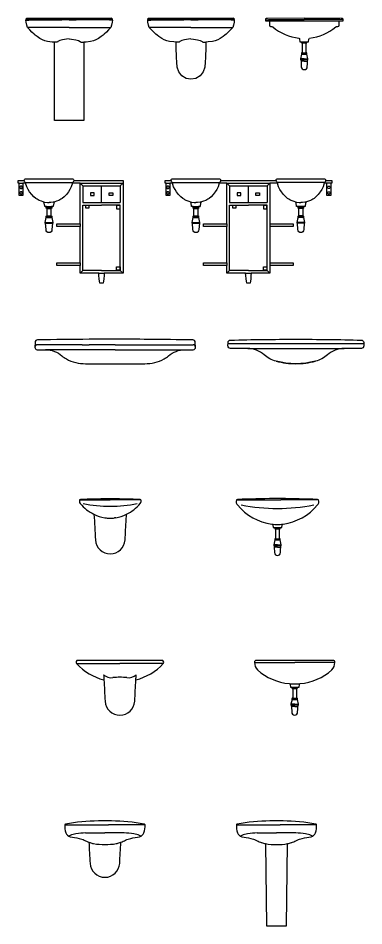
# Model space of a CAD drawing. Header units: millimetres. Extents: x 26555 to 42000, y 34815 to 42213.
# Drawn here: x 34281 to 37080, y 34815 to 42165 of the extents above; entities that cross this region are included whole.
import ezdxf

# ---------------------------------------------------------------- set-up
doc = ezdxf.new("R2010")
doc.units = ezdxf.units.MM
doc.layers.add('cad-block.com', color=250, linetype='Continuous')

# ---------------------------------------------------------------- blocks, each defined once
blk = doc.blocks.new('washbasin 10_front_cad-block.com')
at = {"color": 0}
for p, q in [((-0.35, 0.8129), (-0.3261, 0.8137)), ((-0.3487, 0.8166), (-0.3471, 0.8195)), ((-0.3471, 0.8195), (-0.3433, 0.8217)), ((-0.3465, 0.83), (-0.3193, 0.8264)), ((-0.3465, 0.8252), (-0.3326, 0.823)), ((-0.3433, 0.8217), (-0.3402, 0.8226)), ((-0.3402, 0.8226), (-0.3326, 0.823)), ((-0.3326, 0.823), (-0.0601, 0.825)), ((-0.3261, 0.8137), (-0.058, 0.8152)), ((-0.32, 0.8233), (-0.3203, 0.823)), ((-0.3199, 0.8237), (-0.32, 0.8233)), ((-0.3198, 0.8255), (-0.3199, 0.8237)), ((-0.3197, 0.826), (-0.3198, 0.8255)), ((-0.3195, 0.8262), (-0.3197, 0.826)), ((-0.3193, 0.8264), (-0.3195, 0.8262)), ((-0.3193, 0.8264), (0, 0.8264)), ((0, 0.825), (-0.0601, 0.825)), ((0, 0.8152), (-0.058, 0.8152)), ((0.3193, 0.8264), (0, 0.8264)), ((0, 0.825), (0.0601, 0.825)), ((0, 0.8152), (0.058, 0.8152)), ((0.3261, 0.8137), (0.058, 0.8152)), ((0.3326, 0.823), (0.0601, 0.825)), ((0.3465, 0.83), (0.3193, 0.8264)), ((0.3193, 0.8264), (0.3195, 0.8262)), ((0.3195, 0.8262), (0.3197, 0.826)), ((0.3197, 0.826), (0.3198, 0.8255)), ((0.3198, 0.8255), (0.3199, 0.8237)), ((0.3199, 0.8237), (0.32, 0.8233)), ((0.32, 0.8233), (0.3203, 0.823)), ((0.35, 0.8129), (0.3261, 0.8137)), ((0.3465, 0.8252), (0.3326, 0.823)), ((0.3402, 0.8226), (0.3326, 0.823)), ((0.3433, 0.8217), (0.3402, 0.8226)), ((0.3471, 0.8195), (0.3433, 0.8217)), ((0.3487, 0.8166), (0.3471, 0.8195)), ((0, 0.7545), (-0.3381, 0.7545)), ((0, 0.7545), (0.3381, 0.7545)), ((-0.0949, 0.6368), (-0.1199, 0.6361)), ((-0.0905, 0.6412), (-0.0949, 0.6368)), ((-0.0755, 0.6482), (-0.0905, 0.6412)), ((-0.0536, 0.6553), (-0.0755, 0.6482)), ((-0.0202, 0.6605), (-0.0536, 0.6553)), ((0, 0.6613), (-0.0202, 0.6605)), ((0, 0.6613), (0.0202, 0.6605)), ((0.0202, 0.6605), (0.0536, 0.6553)), ((0.0536, 0.6553), (0.0755, 0.6482)), ((0.0755, 0.6482), (0.0905, 0.6412)), ((0.0905, 0.6412), (0.0949, 0.6368)), ((0.0949, 0.6368), (0.1199, 0.6361))]:
    blk.add_line(p, q, dxfattribs=at)
blk.add_lwpolyline([(-0.1199, 0), (-0.1199, 0.6361), (-0.1199, 0.6361), (-0.1385, 0.6369), (-0.174, 0.6412), (-0.196, 0.6474), (-0.2168, 0.6554), (-0.2372, 0.666), (-0.2593, 0.6807), (-0.2743, 0.6921), (-0.284, 0.7003), (-0.3015, 0.7167), (-0.3196, 0.7354), (-0.3381, 0.7545), (-0.3436, 0.7719), (-0.3483, 0.7972), (-0.35, 0.8129), (-0.3489, 0.8163), (-0.3487, 0.8166), (-0.3485, 0.8189), (-0.3481, 0.822), (-0.3465, 0.8252), (-0.3465, 0.83), (0, 0.83), (0.3465, 0.83), (0.3465, 0.8252), (0.3481, 0.822), (0.3485, 0.8189), (0.3487, 0.8166), (0.3489, 0.8163), (0.35, 0.8129), (0.3483, 0.7972), (0.3436, 0.7719), (0.3381, 0.7545), (0.3196, 0.7354), (0.3015, 0.7167), (0.284, 0.7003), (0.2743, 0.6921), (0.2593, 0.6807), (0.2372, 0.666), (0.2168, 0.6554), (0.196, 0.6474), (0.174, 0.6412), (0.1385, 0.6369), (0.1199, 0.6361), (0.1199, 0.6361), (0.1199, 0), (0, 0)], close=True, dxfattribs=at)
blk = doc.blocks.new('washbasin 11_front_cad-block.com')
at = {"color": 0}
for p, q in [((-350, 816.4), (253.1, 816.4)), ((-348.7, 806.6), (-347.1, 809.6)), ((-347.1, 809.6), (-343.3, 811.7)), ((-346.5, 820), (-319.3, 816.4)), ((-346.5, 815.3), (-332.6, 813)), ((-343.3, 811.7), (-340.2, 812.7)), ((-340.2, 812.7), (-332.6, 813)), ((-332.6, 813), (-60.1, 815)), ((-320, 813.4), (-320.3, 813.1)), ((-319.9, 813.8), (-320, 813.4)), ((-319.8, 815.6), (-319.9, 813.8)), ((-319.7, 816), (-319.8, 815.6)), ((-319.5, 816.3), (-319.7, 816)), ((-319.3, 816.4), (-319.5, 816.3)), ((-319.3, 816.4), (0, 816.4)), ((0, 815), (-60.1, 815)), ((319.3, 816.4), (0, 816.4)), ((0, 815), (60.1, 815)), ((332.6, 813), (60.1, 815)), ((346.5, 820), (319.3, 816.4)), ((319.3, 816.4), (319.5, 816.3)), ((319.5, 816.3), (319.7, 816)), ((319.7, 816), (319.8, 815.6)), ((319.8, 815.6), (319.9, 813.8)), ((319.9, 813.8), (320, 813.4)), ((320, 813.4), (320.3, 813.1)), ((346.5, 815.3), (332.6, 813)), ((340.2, 812.7), (332.6, 813)), ((343.3, 811.7), (340.2, 812.7)), ((347.1, 809.6), (343.3, 811.7)), ((348.7, 806.6), (347.1, 809.6)), ((-350, 802.9), (-326.1, 803.7)), ((0, 744.5), (-338.1, 744.5)), ((-326.1, 803.7), (-58, 805.2)), ((0, 805.2), (-58, 805.2)), ((0, 805.2), (58, 805.2)), ((0, 744.5), (338.1, 744.5)), ((326.1, 803.7), (58, 805.2)), ((350, 802.9), (326.1, 803.7)), ((-94.9, 626.9), (-119.9, 626.1)), ((-90.5, 631.3), (-94.9, 626.9)), ((-75.5, 638.3), (-90.5, 631.3)), ((-53.6, 645.3), (-75.5, 638.3)), ((-20.2, 650.6), (-53.6, 645.3)), ((0, 651.3), (-20.2, 650.6)), ((0, 651.3), (20.2, 650.6)), ((20.2, 650.6), (53.6, 645.3)), ((53.6, 645.3), (75.5, 638.3)), ((75.5, 638.3), (90.5, 631.3)), ((90.5, 631.3), (94.9, 626.9)), ((94.9, 626.9), (119.9, 626.1))]:
    blk.add_line(p, q, dxfattribs=at)
blk.add_lwpolyline([(0, 820), (346.5, 820), (346.5, 815.3), (348.1, 812), (348.5, 808.9), (348.7, 806.6), (348.9, 806.3), (350, 802.9), (348.3, 787.2), (343.6, 762), (338.1, 744.5), (319.6, 725.5), (301.5, 706.7), (284, 690.3), (274.3, 682.2), (259.3, 670.8), (237.2, 656), (216.8, 645.5), (196, 637.4), (174, 631.3), (138.5, 627), (119.9, 626.1), (119.9, 626.1), (119.9, 586.3), (116.9, 500.5), (113.6, 463.3), (110.9, 423.1), (99, 384.4), (74.1, 353.2), (39.4, 332), (0, 324.7), (-39.4, 332), (-74.1, 353.2), (-99, 384.4), (-110.9, 423.1), (-113.6, 463.3), (-116.9, 500.5), (-119.9, 586.3), (-119.9, 626.1), (-119.9, 626.1), (-138.5, 627), (-174, 631.3), (-196, 637.4), (-216.8, 645.5), (-237.2, 656), (-259.3, 670.8), (-274.3, 682.2), (-284, 690.3), (-301.5, 706.7), (-319.6, 725.5), (-338.1, 744.5), (-343.6, 762), (-348.3, 787.2), (-350, 802.9), (-348.9, 806.3), (-348.7, 806.6), (-348.5, 808.9), (-348.1, 812), (-346.5, 815.3), (-346.5, 820)], close=True, dxfattribs=at)
blk = doc.blocks.new('washbasin 12_front_cad-block.com')
at = {"color": 0}
for p, q in [((-315, 807.7), (-288.9, 808.6)), ((-288.9, 808.6), (0, 810.2)), ((288.9, 808.6), (0, 810.2)), ((315, 807.7), (288.9, 808.6)), ((-22, 629), (22, 629)), ((-22, 626.1), (22, 626.1)), ((-22, 622.7), (22, 622.7)), ((-16, 619), (16, 619)), ((-22, 535.3), (22, 535.3)), ((-22, 531.9), (22, 531.9)), ((-21.5, 529), (21.5, 529)), ((-16, 539), (16, 539)), ((0, 490), (-30, 490)), ((28.8, 482), (-28.8, 482)), ((0, 472.1), (-23.8, 472.1)), ((0, 490), (30, 490)), ((0, 472.1), (23.8, 472.1))]:
    blk.add_line(p, q, dxfattribs=at)
blk.add_lwpolyline([(43.2, 657.2, 0.133392), (255.8, 748.8, -0.16956), (268.3, 753.1), (272.3, 753.1, 0.414214), (282.3, 763.1), (282.3, 798.9), (315, 798.9), (315, 807.5), (314.4, 811.4), (312.8, 814.3), (309, 816.4), (305.9, 817.4), (298.3, 817.7), (0, 820), (-298.3, 817.7), (-305.9, 817.4), (-309, 816.4), (-312.8, 814.3), (-314.4, 811.4), (-315, 807.5), (-315, 798.9), (-282.3, 798.9), (-282.3, 763.1, 0.414214), (-272.3, 753.1), (-268.3, 753.1, -0.16956), (-255.8, 748.8, 0.133392), (-43.2, 657.2, -0.24166), (-37.9, 649.7), (-35, 629), (-22, 629), (-22, 621.5, 0.414214), (-19.5, 619), (-16, 619), (-16, 539), (-19.5, 539, 0.414214), (-22, 536.5), (-22, 529), (-21.5, 529), (-30, 490), (-30, 482), (-28.8, 482, -0.357511), (-27.8, 481.2), (-26, 472), (-24, 427, 0.414214), (0, 403, 0.414214), (24, 427), (25.1, 451.1), (26, 471.7, -0.038392), (26.1, 472.3), (27.8, 481.2, -0.357511), (28.8, 482), (30, 482), (30, 490), (21.5, 529), (22, 529), (22, 536.5, 0.414214), (19.5, 539), (16, 539), (16, 619), (19.5, 619, 0.414214), (22, 621.5), (22, 629), (35, 629), (37.9, 649.7, -0.228134), (42.7, 656.9, -0.01282)], format="xyb", close=True, dxfattribs=at)
blk.add_lwpolyline([(-282.3, 798.9), (0, 798.9), (282.3, 798.9)], dxfattribs=at)
blk = doc.blocks.new('washbasin 25_front_cad-block.com')
at = {"color": 0}
for p, q in [((-667, 810), (-637, 810)), ((-625.5, 830), (-625.5, 825.1)), ((-625.5, 825.1), (-624, 821)), ((-624, 821), (-620.5, 817.4)), ((-620.5, 817.4), (-617, 815.4)), ((-617, 815.4), (-615.7, 814.1)), ((-617, 815.4), (-234, 815.4)), ((-615.7, 814.1), (-614.7, 810)), ((-235.8, 812), (-236.3, 810)), ((-235.3, 814.1), (-235.8, 812)), ((-234, 815.4), (-235.3, 814.1)), ((-230.5, 817.4), (-234, 815.4)), ((-227, 821), (-230.5, 817.4)), ((-225.5, 825.1), (-227, 821)), ((-225.5, 830), (-225.5, 825.1)), ((-151.9, 787), (-174.5, 810)), ((-174.5, 810), (174.5, 810)), ((151.9, 787), (174.5, 810)), ((-660.4, 780.6), (-661.9, 777)), ((-661.9, 777), (-661.9, 773)), ((-661.9, 773), (-660.4, 769.4)), ((-660.4, 735.6), (-661.9, 732)), ((-657.6, 783.3), (-660.4, 780.6)), ((-660.4, 769.4), (-657.6, 766.7)), ((-657.6, 738.3), (-660.4, 735.6)), ((-654, 784.8), (-657.6, 783.3)), ((-657.6, 766.7), (-654, 765.2)), ((-654, 739.8), (-657.6, 738.3)), ((-650.1, 784.8), (-654, 784.8)), ((-654, 765.2), (-650.1, 765.2)), ((-650.1, 739.8), (-654, 739.8)), ((-646.5, 783.3), (-650.1, 784.8)), ((-650.1, 765.2), (-646.5, 766.7)), ((-646.5, 738.3), (-650.1, 739.8)), ((-643.7, 780.6), (-646.5, 783.3)), ((-646.5, 766.7), (-643.7, 769.4)), ((-643.7, 735.6), (-646.5, 738.3)), ((-642.2, 777), (-643.7, 780.6)), ((-643.7, 769.4), (-642.2, 773)), ((-642.2, 732), (-643.7, 735.6)), ((-642.2, 773), (-642.2, 777)), ((-151.9, 787), (151.9, 787)), ((-151.9, 787), (-151.9, 652.2)), ((0, 652), (0, 787)), ((151.9, 787), (151.9, 652.2)), ((-661.9, 732), (-661.9, 728)), ((-661.9, 728), (-660.4, 724.4)), ((-660.4, 724.4), (-657.6, 721.7)), ((-657.6, 721.7), (-654, 720.2)), ((-654, 720.2), (-650.1, 720.2)), ((-650.1, 720.2), (-646.5, 721.7)), ((-646.5, 721.7), (-643.7, 724.4)), ((-643.7, 724.4), (-642.2, 728)), ((-642.2, 728), (-642.2, 732)), ((-90.9, 729.5), (-90.9, 709.5)), ((-60.9, 729.5), (-90.9, 729.5)), ((-90.9, 709.5), (-60.9, 709.5)), ((-60.9, 709.5), (-60.9, 729.5)), ((60.9, 709.5), (60.9, 729.5)), ((60.9, 729.5), (90.9, 729.5)), ((90.9, 709.5), (60.9, 709.5)), ((90.9, 729.5), (90.9, 709.5)), ((-472.1, 656.4), (-464, 655.1)), ((-464, 655.1), (-458.9, 654.7)), ((-458.9, 654.7), (-438.9, 653.4)), ((-446.5, 620.3), (-404.5, 620.3)), ((-446.5, 614.7), (-404.5, 614.7)), ((-441.5, 604.7), (-409.5, 604.7)), ((-438.9, 653.4), (-425.5, 653.3)), ((-412.1, 653.4), (-425.5, 653.3)), ((-425.5, 653.3), (-425.5, 653.4)), ((-425.5, 653.3), (-425.5, 653.4)), ((-392.1, 654.7), (-412.1, 653.4)), ((-387, 655.1), (-392.1, 654.7)), ((-378.9, 656.4), (-387, 655.1)), ((-151.9, 652.2), (151.9, 652.2)), ((-151.9, 102.6), (-151.9, 629.6)), ((-151.9, 629.6), (0, 629.6)), ((-129.5, 629.6), (-129.5, 609.6)), ((-129.5, 609.6), (-99.5, 609.6)), ((-99.5, 609.6), (-99.5, 629.6)), ((151.9, 629.6), (0, 629.6)), ((122.2, 627.4), (122.2, 599.9)), ((149.7, 627.4), (122.2, 627.4)), ((122.2, 599.9), (149.7, 599.9)), ((149.7, 599.9), (149.7, 627.4)), ((151.9, 102.6), (151.9, 629.6)), ((-441.5, 543.7), (-409.5, 543.7)), ((-441.5, 533.7), (-409.5, 533.7)), ((-441.5, 531.7), (-409.5, 531.7)), ((-453.5, 484.7), (-397.5, 484.7)), ((-174.5, 479.7), (-174.5, 457.3)), ((-174.5, 163.7), (-174.5, 141.3)), ((-151.9, 102.6), (-174.5, 80)), ((0, 102.6), (-151.9, 102.6)), ((-22.3, 80), (22.3, 80)), ((0, 102.6), (151.9, 102.6)), ((122.2, 104.8), (122.2, 132.3)), ((122.2, 132.3), (149.7, 132.3)), ((149.7, 104.8), (122.2, 104.8)), ((149.7, 132.3), (149.7, 104.8)), ((151.9, 102.6), (174.5, 80))]:
    blk.add_line(p, q, dxfattribs=at)
at = {"color": 0, "linetype": 'Continuous'}
for p, q in [((-392.9, 620.3), (-392.6, 620.3)), ((-392.6, 620.3), (-392.4, 620.3)), ((-392.4, 620.3), (-392.2, 620.4)), ((-392.2, 620.4), (-392, 620.5)), ((-392, 620.5), (-391.8, 620.6)), ((-391.8, 620.6), (-391.6, 620.8)), ((-391.6, 620.8), (-391.4, 620.9)), ((-391.4, 620.9), (-391.2, 621.1)), ((-391.2, 621.1), (-391.1, 621.3)), ((-391.1, 621.3), (-391, 621.6)), ((-391, 621.6), (-390.9, 621.8)), ((-390.9, 621.8), (-390.9, 622)), ((-455.5, 490.7), (-395.5, 490.7))]:
    blk.add_line(p, q, dxfattribs=at)
at = {"color": 0}
blk.add_lwpolyline([(174.5, 80), (174.5, 80), (22.7, 80), (22.3, 80), (21.3, 59.9), (18.8, 34.5), (16.3, 16.4), (13.3, 0), (0, 0), (-13.3, 0), (-16.3, 16.4), (-18.8, 34.5), (-21.3, 59.9), (-22.3, 80), (-22.7, 80), (-174.5, 80), (-174.5, 141.3), (-362.5, 141.3), (-362.5, 163.7), (-362.5, 163.7), (-174.5, 163.7), (-174.5, 457.3), (-362.4, 457.3), (-362.4, 479.7), (-174.5, 479.7), (-174.5, 810), (-236.3, 810), (-245.2, 780.3), (-256.4, 758.6), (-268.7, 739.8), (-285.1, 717.5), (-302.8, 698.7), (-318.6, 685.8), (-329.5, 678.2), (-336.7, 673.1), (-346, 669.3), (-363.6, 662.1), (-378.9, 656.4), (-382.7, 655), (-384.7, 653.3), (-386.4, 650.8), (-387.2, 647.9), (-390.9, 622), (-391.2, 621.1), (-391.8, 620.6), (-392.4, 620.3), (-392.9, 620.3), (-404.5, 620.3), (-404.5, 614.7), (-403, 614.7), (-403, 608.7, -0.414214), (-407, 604.7), (-409.5, 604.7), (-409.5, 543.7), (-407, 543.7, -0.414214), (-403, 539.7), (-403, 533.7), (-409.5, 533.7), (-409.5, 531.7), (-403, 531.7), (-395.5, 490.7), (-395.5, 484.7), (-397.5, 484.7), (-401.5, 432.7, -0.414214), (-425.5, 408.7, -0.414214), (-449.5, 432.7), (-453.5, 484.7), (-455.5, 484.7), (-455.5, 490.7), (-448, 531.7), (-441.5, 531.7), (-441.5, 533.7), (-448, 533.7), (-448, 539.7, -0.414214), (-444, 543.7), (-441.5, 543.7), (-441.5, 604.7), (-444, 604.7, -0.414214), (-448, 608.7), (-448, 614.7), (-446.5, 614.7), (-446.5, 620.3), (-458.1, 620.3), (-458.6, 620.3), (-459.2, 620.6), (-459.8, 621.1), (-460.1, 622), (-463.8, 647.9), (-464.6, 650.8), (-466.3, 653.3), (-468.3, 655), (-472.1, 656.4), (-487.4, 662.1), (-505, 669.3), (-514.3, 673.1), (-521.5, 678.2), (-532.4, 685.8), (-548.2, 698.7), (-565.9, 717.5), (-582.3, 739.8), (-594.6, 758.6), (-605.8, 780.3), (-614.7, 810), (-637, 810), (-637, 710), (-667, 710), (-667, 810), (-675.5, 810), (-675.5, 830), (-625.5, 830), (-625.5, 833, -0.414214), (-613.5, 845), (-237.5, 845, -0.414214), (-225.5, 833), (-225.5, 830), (0, 830), (174.5, 830)], format="xyb", close=True, dxfattribs=at)
blk = doc.blocks.new('washbasin 26_front_cad-block.com')
at = {"color": 0}
for p, q in [((-666.5, 810), (-636.5, 810)), ((-625, 830), (-625, 825.1)), ((-625, 825.1), (-623.5, 821)), ((-623.5, 821), (-620, 817.4)), ((-620, 817.4), (-616.5, 815.4)), ((-616.5, 815.4), (-615.2, 814.1)), ((-616.5, 815.4), (-233.5, 815.4)), ((-615.2, 814.1), (-614.2, 810)), ((-235.3, 812), (-235.8, 810)), ((-234.8, 814.1), (-235.3, 812)), ((-233.5, 815.4), (-234.8, 814.1)), ((-230, 817.4), (-233.5, 815.4)), ((-226.5, 821), (-230, 817.4)), ((-225, 825.1), (-226.5, 821)), ((-225, 830), (-225, 825.1)), ((-151.9, 787), (-174.5, 810)), ((-174.5, 810), (174.5, 810)), ((151.9, 787), (174.5, 810)), ((225, 830), (225, 825.1)), ((225, 825.1), (226.5, 821)), ((226.5, 821), (230, 817.4)), ((230, 817.4), (233.5, 815.4)), ((616.5, 815.4), (233.5, 815.4)), ((233.5, 815.4), (234.8, 814.1)), ((234.8, 814.1), (235.3, 812)), ((235.3, 812), (235.8, 810)), ((615.2, 814.1), (614.2, 810)), ((616.5, 815.4), (615.2, 814.1)), ((620, 817.4), (616.5, 815.4)), ((623.5, 821), (620, 817.4)), ((625, 825.1), (623.5, 821)), ((625, 830), (625, 825.1)), ((666.5, 810), (636.5, 810)), ((-659.9, 780.6), (-661.4, 777)), ((-661.4, 777), (-661.4, 773)), ((-661.4, 773), (-659.9, 769.4)), ((-659.9, 735.6), (-661.4, 732)), ((-657.1, 783.3), (-659.9, 780.6)), ((-659.9, 769.4), (-657.1, 766.7)), ((-657.1, 738.3), (-659.9, 735.6)), ((-653.5, 784.8), (-657.1, 783.3)), ((-657.1, 766.7), (-653.5, 765.2)), ((-653.5, 739.8), (-657.1, 738.3)), ((-649.6, 784.8), (-653.5, 784.8)), ((-653.5, 765.2), (-649.6, 765.2)), ((-649.6, 739.8), (-653.5, 739.8)), ((-646, 783.3), (-649.6, 784.8)), ((-649.6, 765.2), (-646, 766.7)), ((-646, 738.3), (-649.6, 739.8)), ((-643.2, 780.6), (-646, 783.3)), ((-646, 766.7), (-643.2, 769.4)), ((-643.2, 735.6), (-646, 738.3)), ((-641.7, 777), (-643.2, 780.6)), ((-643.2, 769.4), (-641.7, 773)), ((-641.7, 732), (-643.2, 735.6)), ((-641.7, 773), (-641.7, 777)), ((-151.9, 787), (151.9, 787)), ((-151.9, 787), (-151.9, 652.2)), ((0, 652), (0, 787)), ((151.9, 787), (151.9, 652.2)), ((641.7, 777), (643.2, 780.6)), ((641.7, 773), (641.7, 777)), ((643.2, 769.4), (641.7, 773)), ((641.7, 732), (643.2, 735.6)), ((643.2, 780.6), (646, 783.3)), ((646, 766.7), (643.2, 769.4)), ((643.2, 735.6), (646, 738.3)), ((646, 783.3), (649.6, 784.8)), ((649.6, 765.2), (646, 766.7)), ((646, 738.3), (649.6, 739.8)), ((649.6, 784.8), (653.5, 784.8)), ((653.5, 765.2), (649.6, 765.2)), ((649.6, 739.8), (653.5, 739.8)), ((653.5, 784.8), (657.1, 783.3)), ((657.1, 766.7), (653.5, 765.2)), ((653.5, 739.8), (657.1, 738.3)), ((657.1, 783.3), (659.9, 780.6)), ((659.9, 769.4), (657.1, 766.7)), ((657.1, 738.3), (659.9, 735.6)), ((659.9, 780.6), (661.4, 777)), ((661.4, 773), (659.9, 769.4)), ((659.9, 735.6), (661.4, 732)), ((661.4, 777), (661.4, 773)), ((-661.4, 732), (-661.4, 728)), ((-661.4, 728), (-659.9, 724.4)), ((-659.9, 724.4), (-657.1, 721.7)), ((-657.1, 721.7), (-653.5, 720.2)), ((-653.5, 720.2), (-649.6, 720.2)), ((-649.6, 720.2), (-646, 721.7)), ((-646, 721.7), (-643.2, 724.4)), ((-643.2, 724.4), (-641.7, 728)), ((-641.7, 728), (-641.7, 732)), ((-90.9, 729.5), (-90.9, 709.5)), ((-60.9, 729.5), (-90.9, 729.5)), ((-90.9, 709.5), (-60.9, 709.5)), ((-60.9, 709.5), (-60.9, 729.5)), ((60.9, 709.5), (60.9, 729.5)), ((60.9, 729.5), (90.9, 729.5)), ((90.9, 709.5), (60.9, 709.5)), ((90.9, 729.5), (90.9, 709.5)), ((641.7, 728), (641.7, 732)), ((643.2, 724.4), (641.7, 728)), ((646, 721.7), (643.2, 724.4)), ((649.6, 720.2), (646, 721.7)), ((653.5, 720.2), (649.6, 720.2)), ((657.1, 721.7), (653.5, 720.2)), ((659.9, 724.4), (657.1, 721.7)), ((661.4, 728), (659.9, 724.4)), ((661.4, 732), (661.4, 728)), ((-471.6, 656.4), (-463.5, 655.1)), ((-463.5, 655.1), (-458.4, 654.7)), ((-458.4, 654.7), (-438.4, 653.4)), ((-446, 620.3), (-404, 620.3)), ((-446, 614.7), (-404, 614.7)), ((-441, 604.7), (-409, 604.7)), ((-438.4, 653.4), (-425, 653.3)), ((-411.6, 653.4), (-425, 653.3)), ((-425, 653.3), (-425, 653.4)), ((-425, 653.3), (-425, 653.4)), ((-391.6, 654.7), (-411.6, 653.4)), ((-386.5, 655.1), (-391.6, 654.7)), ((-378.4, 656.4), (-386.5, 655.1)), ((-151.9, 652.2), (151.9, 652.2)), ((-151.9, 102.6), (-151.9, 629.6)), ((-151.9, 629.6), (0, 629.6)), ((-129.5, 629.6), (-129.5, 609.6)), ((-129.5, 609.6), (-99.5, 609.6)), ((-99.5, 609.6), (-99.5, 629.6)), ((151.9, 629.6), (0, 629.6)), ((122.2, 627.4), (122.2, 599.9)), ((149.7, 627.4), (122.2, 627.4)), ((122.2, 599.9), (149.7, 599.9)), ((149.7, 599.9), (149.7, 627.4)), ((151.9, 102.6), (151.9, 629.6)), ((378.4, 656.4), (386.5, 655.1)), ((386.5, 655.1), (391.6, 654.7)), ((391.6, 654.7), (411.6, 653.4)), ((446, 620.3), (404, 620.3)), ((446, 614.7), (404, 614.7)), ((441, 604.7), (409, 604.7)), ((411.6, 653.4), (425, 653.3)), ((425, 653.3), (425, 653.4)), ((438.4, 653.4), (425, 653.3)), ((425, 653.3), (425, 653.4)), ((458.4, 654.7), (438.4, 653.4)), ((463.5, 655.1), (458.4, 654.7)), ((471.6, 656.4), (463.5, 655.1)), ((-441, 543.7), (-409, 543.7)), ((-441, 533.7), (-409, 533.7)), ((-441, 531.7), (-409, 531.7)), ((441, 543.7), (409, 543.7)), ((441, 533.7), (409, 533.7)), ((441, 531.7), (409, 531.7)), ((-453, 484.7), (-397, 484.7)), ((-174.5, 479.7), (-174.5, 457.3)), ((174.5, 479.7), (174.5, 457.3)), ((453, 484.7), (397, 484.7)), ((-174.5, 163.7), (-174.5, 141.3)), ((174.5, 163.7), (174.5, 141.3)), ((-151.9, 102.6), (-174.5, 80)), ((0, 102.6), (-151.9, 102.6)), ((-22.3, 80), (22.3, 80)), ((0, 102.6), (151.9, 102.6)), ((122.2, 104.8), (122.2, 132.3)), ((122.2, 132.3), (149.7, 132.3)), ((149.7, 104.8), (122.2, 104.8)), ((149.7, 132.3), (149.7, 104.8)), ((151.9, 102.6), (174.5, 80))]:
    blk.add_line(p, q, dxfattribs=at)
at = {"color": 0, "linetype": 'Continuous'}
for p, q in [((-392.4, 620.3), (-392.1, 620.3)), ((-392.1, 620.3), (-391.9, 620.3)), ((-391.9, 620.3), (-391.7, 620.4)), ((-391.7, 620.4), (-391.5, 620.5)), ((-391.5, 620.5), (-391.3, 620.6)), ((-391.3, 620.6), (-391.1, 620.8)), ((-391.1, 620.8), (-390.9, 620.9)), ((-390.9, 620.9), (-390.7, 621.1)), ((-390.7, 621.1), (-390.6, 621.3)), ((-390.6, 621.3), (-390.5, 621.6)), ((-390.5, 621.6), (-390.4, 621.8)), ((-390.4, 621.8), (-390.4, 622)), ((390.4, 621.8), (390.4, 622)), ((390.5, 621.6), (390.4, 621.8)), ((390.6, 621.3), (390.5, 621.6)), ((390.7, 621.1), (390.6, 621.3)), ((390.9, 620.9), (390.7, 621.1)), ((391.1, 620.8), (390.9, 620.9)), ((391.3, 620.6), (391.1, 620.8)), ((391.5, 620.5), (391.3, 620.6)), ((391.7, 620.4), (391.5, 620.5)), ((391.9, 620.3), (391.7, 620.4)), ((392.1, 620.3), (391.9, 620.3)), ((392.4, 620.3), (392.1, 620.3)), ((-455, 490.7), (-395, 490.7)), ((455, 490.7), (395, 490.7))]:
    blk.add_line(p, q, dxfattribs=at)
at = {"color": 0}
blk.add_lwpolyline([(-362.5, 163.7), (-174.5, 163.7), (-174.5, 457.3), (-362.4, 457.3), (-362.4, 479.7), (-174.5, 479.7), (-174.5, 810), (-235.8, 810), (-244.7, 780.3), (-255.9, 758.6), (-268.2, 739.8), (-284.6, 717.5), (-302.3, 698.7), (-318.1, 685.8), (-329, 678.2), (-336.2, 673.1), (-345.5, 669.3), (-363.1, 662.1), (-378.4, 656.4), (-382.2, 655), (-384.2, 653.3), (-385.9, 650.8), (-386.7, 647.9), (-390.4, 622), (-390.7, 621.1), (-391.3, 620.6), (-391.9, 620.3), (-392.4, 620.3), (-404, 620.3), (-404, 614.7), (-402.5, 614.7), (-402.5, 608.7, -0.414214), (-406.5, 604.7), (-409, 604.7), (-409, 543.7), (-406.5, 543.7, -0.414214), (-402.5, 539.7), (-402.5, 533.7), (-409, 533.7), (-409, 531.7), (-402.5, 531.7), (-395, 490.7), (-395, 484.7), (-397, 484.7), (-401, 432.7, -0.414214), (-425, 408.7, -0.414214), (-449, 432.7), (-453, 484.7), (-455, 484.7), (-455, 490.7), (-447.5, 531.7), (-441, 531.7), (-441, 533.7), (-447.5, 533.7), (-447.5, 539.7, -0.414214), (-443.5, 543.7), (-441, 543.7), (-441, 604.7), (-443.5, 604.7, -0.414214), (-447.5, 608.7), (-447.5, 614.7), (-446, 614.7), (-446, 620.3), (-457.6, 620.3), (-458.1, 620.3), (-458.7, 620.6), (-459.3, 621.1), (-459.6, 622), (-463.3, 647.9), (-464.1, 650.8), (-465.8, 653.3), (-467.8, 655), (-471.6, 656.4), (-486.9, 662.1), (-504.5, 669.3), (-513.8, 673.1), (-521, 678.2), (-531.9, 685.8), (-547.7, 698.7), (-565.4, 717.5), (-581.8, 739.8), (-594.1, 758.6), (-605.3, 780.3), (-614.2, 810), (-636.5, 810), (-636.5, 710), (-666.5, 710), (-666.5, 810), (-675, 810), (-675, 830), (-625, 830), (-625, 833, -0.414214), (-613, 845), (-237, 845, -0.414214), (-225, 833), (-225, 830), (0, 830), (225, 830), (225, 833, -0.414214), (237, 845), (613, 845, -0.414214), (625, 833), (625, 830), (675, 830), (675, 810), (666.5, 810), (666.5, 710), (636.5, 710), (636.5, 810), (614.2, 810), (605.3, 780.3), (594.1, 758.6), (581.8, 739.8), (565.4, 717.5), (547.7, 698.7), (531.9, 685.8), (521, 678.2), (513.8, 673.1), (504.5, 669.3), (486.9, 662.1), (471.6, 656.4), (467.8, 655), (465.8, 653.3), (464.1, 650.8), (463.3, 647.9), (459.6, 622), (459.3, 621.1), (458.7, 620.6), (458.1, 620.3), (457.6, 620.3), (446, 620.3), (446, 614.7), (447.5, 614.7), (447.5, 608.7, -0.414214), (443.5, 604.7), (441, 604.7), (441, 543.7), (443.5, 543.7, -0.414214), (447.5, 539.7), (447.5, 533.7), (441, 533.7), (441, 531.7), (447.5, 531.7), (455, 490.7), (455, 484.7), (453, 484.7), (449, 432.7, -0.414214), (425, 408.7, -0.414214), (401, 432.7), (397, 484.7), (395, 484.7), (395, 490.7), (402.5, 531.7), (409, 531.7), (409, 533.7), (402.5, 533.7), (402.5, 539.7, -0.414214), (406.5, 543.7), (409, 543.7), (409, 604.7), (406.5, 604.7, -0.414214), (402.5, 608.7), (402.5, 614.7), (404, 614.7), (404, 620.3), (392.4, 620.3), (391.9, 620.3), (391.3, 620.6), (390.7, 621.1), (390.4, 622), (386.7, 647.9), (385.9, 650.8), (384.2, 653.3), (382.2, 655), (378.4, 656.4), (363.1, 662.1), (345.5, 669.3), (336.2, 673.1), (329, 678.2), (318.1, 685.8), (302.3, 698.7), (284.6, 717.5), (268.2, 739.8), (255.9, 758.6), (244.7, 780.3), (235.8, 810), (174.5, 810), (174.5, 479.7), (362.4, 479.7), (362.4, 457.3), (174.5, 457.3), (174.5, 163.7), (362.5, 163.7), (362.5, 141.3), (174.5, 141.3), (174.5, 80), (22.7, 80), (22.3, 80), (21.3, 59.9), (18.8, 34.5), (16.3, 16.4), (13.3, 0), (0, 0), (-13.3, 0), (-16.3, 16.4), (-18.8, 34.5), (-21.3, 59.9), (-22.3, 80), (-22.7, 80), (-174.5, 80), (-174.5, 141.3), (-362.5, 141.3), (-362.5, 163.7)], format="xyb", close=True, dxfattribs=at)
blk = doc.blocks.new('washbasin 39_front_cad-block.com')
at = {"color": 0}
for p, q in [((-266.6, 835), (-630, 835)), ((-266.6, 835), (-210.6, 835)), ((0, 835), (-210.6, 835)), ((0, 835), (210.5, 835)), ((210.5, 835), (266.5, 835)), ((266.5, 835), (630, 835)), ((0, 795), (-563.5, 795)), ((0, 795), (563.4, 795))]:
    blk.add_line(p, q, dxfattribs=at)
blk.add_lwpolyline([(-630, 795), (-563.5, 795, -0.182198), (-431.4, 745.2, 0.059322), (-395.4, 720.5, 0.121563), (-239.5, 682), (0, 682), (239.5, 682, 0.121563), (395.3, 720.5, 0.059322), (431.3, 745.2, -0.182198), (563.4, 795), (630, 795, 0.031342), (632.5, 795.2, 0.398046), (649.9, 816.4), (648.6, 855, 0.398809), (628.9, 874.3, 0.002589), (266.5, 879, 0.001904), (0, 880, 0.001504), (-210.6, 879.4, 0.002989), (-629, 874.3, 0.398809), (-648.7, 855), (-650, 816.4, 0.398046), (-632.5, 795.2, 0.031342)], format="xyb", close=True, dxfattribs=at)
for centre, start, end in [((-630, 815), 90, 176), ((630, 815), 4, 90), ((-630, 815), 262.81924, 270)]:
    blk.add_arc(centre, 20, start, end, dxfattribs=at)
blk = doc.blocks.new('washbasin 40_front_cad-block.com')
at = {"color": 0}
for p, q in [((-549.3, 835), (549.3, 835)), ((-390.4, 795), (-514.2, 795)), ((-389.7, 795), (389.7, 795))]:
    blk.add_line(p, q, dxfattribs=at)
blk.add_lwpolyline([(-159.8, 692.1, -0.120037), (-257.1, 744.1, 0.184402), (-390.4, 795), (-515.7, 795), (-530, 795, -0.424475), (-550, 815.7), (-549, 843.7, -0.396356), (-529.5, 863, -0.00662), (0, 870, -0.006583), (529.5, 863, -0.396356), (549, 843.7), (550, 815.7, -0.424475), (530, 795), (515.7, 795), (411.8, 795), (389, 795, 0.184402), (255.7, 744.1, -0.120037), (158.4, 692.1, -0.126444)], format="xyb", close=True, dxfattribs=at)
for start, end in [(255.58704, 270), (270, 284.41296)]:
    blk.add_arc((-0.7, 1311), 639, start, end, dxfattribs=at)
blk = doc.blocks.new('washbasin 52_front_cad-block.com')
at = {"color": 0}
for p, q in [((-246.6, 822.5), (-20.9, 822.5)), ((-20.9, 822.5), (0, 822.5)), ((20.9, 822.5), (0, 822.5)), ((246.6, 822.5), (20.9, 822.5)), ((44.6, 677.4), (33.7, 675.8))]:
    blk.add_line(p, q, dxfattribs=at)
blk.add_lwpolyline([(131.7, 704.9, 0.110586), (242.3, 792.3, 0.231304), (250, 809.3), (250, 814.6, 0.406392), (241.5, 824.6, 0.006336), (20.9, 829.8), (0, 829.8), (-20.9, 829.8, 0.006336), (-241.5, 824.6, 0.406392), (-250, 814.6), (-250, 809.3, 0.231304), (-242.3, 792.3, 0.110586), (-131.7, 704.9, 0.000865), (-119.8, 497.8, 0.397586), (0, 384.6, 0.397586), (119.8, 497.8, 0.000692), (129.3, 663.5, 0.000173)], format="xyb", close=True, dxfattribs=at)
for centre, radius, start, end in [((-1.8, 1899.5), 1129.3, 258.91316, 270.08959), ((1.8, 1899.5), 1129.3, 269.91041, 281.08684), ((8.1, 995.7), 322.6, 244.32775, 260.6498), ((8.1, 995.7), 322.6, 260.6498, 262.5549), ((8.1, 995.7), 322.6, 262.5549, 268.55864), ((-8.1, 995.7), 322.6, 271.44136, 277.4451), ((-8.1, 995.7), 322.6, 279.40857, 295.67225)]:
    blk.add_arc(centre, radius, start, end, dxfattribs=at)
blk = doc.blocks.new('washbasin 53_front_cad-block.com')
at = {"color": 0}
for p, q in [((-330.5, 820), (-28, 820)), ((-28, 820), (28, 820)), ((330.5, 820), (28, 820)), ((-22, 594.5), (22, 594.5)), ((-22, 591.6), (22, 591.6)), ((-22, 588.3), (22, 588.3)), ((-16, 584.5), (16, 584.5)), ((0, 455.5), (-30, 455.5)), ((28.8, 447.5), (-28.8, 447.5)), ((-22, 500.8), (22, 500.8)), ((-22, 497.4), (22, 497.4)), ((-21.5, 494.5), (21.5, 494.5)), ((-16, 504.5), (16, 504.5)), ((0, 455.5), (30, 455.5)), ((0, 437.6), (-23.8, 437.6)), ((0, 437.6), (23.8, 437.6))]:
    blk.add_line(p, q, dxfattribs=at)
blk.add_lwpolyline([(323.6, 822.9, 0.006336), (28, 829.8), (-28, 829.8, 0.006336), (-323.6, 822.9, 0.406392), (-335, 809.4), (-335, 802.4, 0.231304), (-324.7, 779.6, 0.191977), (-45.1, 623.5, -0.298809), (-37.9, 615.2), (-35, 594.5), (-22, 594.5), (-22, 587, 0.414214), (-19.5, 584.5), (-16, 584.5), (-16, 504.5), (-19.5, 504.5, 0.414214), (-22, 502), (-22, 494.5), (-21.5, 494.5), (-30, 455.5), (-30, 447.5), (-28.8, 447.5, -0.357511), (-27.8, 446.7), (-26, 437.5), (-24, 392.5, 0.414214), (0, 368.5, 0.414214), (24, 392.5), (25.1, 416.7), (26, 437.2, -0.038392), (26.1, 437.8), (27.8, 446.7, -0.357511), (28.8, 447.5), (30, 447.5), (30, 455.5), (21.5, 494.5), (22, 494.5), (22, 502, 0.414214), (19.5, 504.5), (16, 504.5), (16, 584.5), (19.5, 584.5, 0.414214), (22, 587), (22, 594.5), (35, 594.5), (37.9, 615.2, -0.298809), (45.1, 623.5, 0.191977), (324.7, 779.6, 0.231304), (335, 802.4), (335, 809.4, 0.406392)], format="xyb", close=True, dxfattribs=at)
for centre, radius, start, end in [((-2.4, 2263.2), 1513.2, 258.91316, 270.08959), ((2.4, 2263.2), 1513.2, 269.91041, 281.08684), ((10.9, 1052.2), 432.3, 262.5549, 268.55864), ((-10.9, 1052.2), 432.3, 271.44136, 277.4451)]:
    blk.add_arc(centre, radius, start, end, dxfattribs=at)
blk = doc.blocks.new('washbasin 64_front_cad-block.com')
at = {"color": 0}
for p in [(-351.1, 794.9), (351.1, 794.9)]:
    blk.add_line(p, (0, 794.9), dxfattribs=at)
blk.add_lwpolyline([(-28, 820), (-340, 820, 0.651066), (-351.1, 794.9, 0.146619), (-129.7, 661.6, 0.000719), (-119.8, 489.3, 0.397586), (0, 376.2, 0.397586), (119.8, 489.3, 0.000719), (129.7, 661.6, 0.146619), (351.1, 794.9, 0.651066), (340, 820), (28, 820)], format="xyb", close=True, dxfattribs=at)
for centre, radius, start, end in [((-67.6, 779.2), 100, 229.9216, 276.37375), ((59776.2, 4020.2), 60000, 183.169609, 183.208858), ((0, 183), 500, 90, 96.49002), ((0, 183), 500, 83.50998, 90), ((67.6, 779.2), 100, 263.62625, 310.0784), ((-59776.2, 4020.2), 60000, 356.791142, 356.830391)]:
    blk.add_arc(centre, radius, start, end, dxfattribs=at)
blk = doc.blocks.new('washbasin 65_front_cad-block.com')
at = {"color": 0}
for p, q in [((-324.9, 803.4), (0, 803.4)), ((324.9, 803.4), (0, 803.4)), ((-22, 603.2), (22, 603.2)), ((-22, 600.3), (22, 600.3)), ((-22, 596.9), (22, 596.9)), ((-16, 593.2), (16, 593.2)), ((0, 464.2), (-30, 464.2)), ((28.8, 456.2), (-28.8, 456.2)), ((0, 446.2), (-23.8, 446.2)), ((-22, 509.5), (22, 509.5)), ((-22, 506.1), (22, 506.1)), ((-21.5, 503.2), (21.5, 503.2)), ((-16, 513.2), (16, 513.2)), ((0, 464.2), (30, 464.2)), ((0, 446.2), (23.8, 446.2))]:
    blk.add_line(p, q, dxfattribs=at)
blk.add_lwpolyline([(44.1, 631.8, 0.159771), (301.6, 742.6, 0.195089), (324.9, 803.4, 0.44641), (310, 820), (28, 820), (-28, 820), (-310, 820, 0.44641), (-324.9, 803.4, 0.192163), (-301.6, 742.6, 0.159771), (-44.1, 631.8, -0.269808), (-37.9, 623.9), (-35, 603.2), (-22, 603.2), (-22, 595.7, 0.414214), (-19.5, 593.2), (-16, 593.2), (-16, 513.2), (-19.5, 513.2, 0.414214), (-22, 510.7), (-22, 503.2), (-21.5, 503.2), (-30, 464.2), (-30, 456.2), (-28.8, 456.2, -0.357511), (-27.8, 455.4), (-26, 446.2), (-24, 401.2, 0.414214), (0, 377.2, 0.414214), (24, 401.2), (25.1, 425.3), (26, 445.9, -0.038392), (26.1, 446.5), (27.8, 455.4, -0.357511), (28.8, 456.2), (30, 456.2), (30, 464.2), (21.5, 503.2), (22, 503.2), (22, 510.7, 0.414214), (19.5, 513.2), (16, 513.2), (16, 593.2), (19.5, 593.2, 0.414214), (22, 595.7), (22, 603.2), (35, 603.2), (37.9, 623.9, -0.269808), (44.1, 631.8)], format="xyb", close=True, dxfattribs=at)
for points in [[(-44.1, 631.8, 0.024564), (0, 630, 0.185061)], [(0, 630, 0.024564), (44.1, 631.8, 0.195089)]]:
    blk.add_lwpolyline(points, format="xyb", dxfattribs=at)
blk.add_arc((-237.1, 802.3), 87.8, 237.09593, 237.40312, dxfattribs=at)
blk = doc.blocks.new('washbasin 76_front_cad-block.com')
at = {"color": 0}
for p, q in [((-318.8, 819.1), (-29, 819.1)), ((-29, 819.1), (28.8, 819.1)), ((318.8, 819.1), (28.8, 819.1)), ((-155.9, 752), (-0.1, 752)), ((156, 752), (-0.1, 752)), ((-91.9, 666.2), (-91.9, 666.2))]:
    blk.add_line(p, q, dxfattribs=at)
blk.add_lwpolyline([(129.7, 677.7, 0.026414), (166.9, 693.4, -0.054207), (208.9, 708.5, -0.025647), (281.3, 722, 0.272765), (316.4, 753.5, 0.087194), (324.9, 817.2, 0.338795), (320.1, 823, 0.048608), (52.7, 849.3, 0.003041), (28.8, 849.8), (-29, 849.8, 0.003041), (-52.8, 849.3, 0.048645), (-320, 823, 0.338795), (-324.8, 817.2, 0.087194), (-316.3, 753.5, 0.272765), (-281.2, 722, -0.025647), (-208.8, 708.5, -0.054207), (-166.8, 693.4, 0.026529), (-129.7, 677.7, 0.000717), (-119.8, 506, 0.397586), (0, 392.9, 0.397586), (119.8, 506, 0.000717), (129.7, 677.7)], format="xyb", close=True, dxfattribs=at)
for centre, radius, start, end in [((-318.8, 812.9), 6.19, 90, 178.93044), ((318.8, 812.9), 6.19, 1.06956, 90), ((-198.8, 542), 206.3, 99.82272, 113.53118), ((-156.1, 295.6), 456.4, 89.97647, 99.82272), ((156.1, 295.6), 456.4, 80.17728, 90.02353), ((198.8, 542), 206.3, 66.46882, 80.17728), ((-149.3, 428.5), 330.2, 113.53118, 115.7341), ((-0.3, 1035.2), 380.2, 250.10282, 251.58066), ((-0.3, 1035.2), 380.2, 251.58066, 256.05468), ((-0.1, 1177.6), 519.5, 259.82027, 280.18043), ((-0.1, 1037), 382, 283.90792, 283.90888), ((-0.1, 1037), 382, 283.90888, 288.38527), ((-0.1, 1037), 382, 288.38527, 289.85556), ((149.4, 428.5), 330.2, 64.2659, 66.46882)]:
    blk.add_arc(centre, radius, start, end, dxfattribs=at)
blk = doc.blocks.new('washbasin 77_front_cad-block.com')
at = {"color": 0}
for p, q in [((-318.8, 819.1), (-29, 819.1)), ((-29, 819.1), (28.8, 819.1)), ((318.8, 819.1), (28.8, 819.1)), ((-155.9, 752), (-0.1, 752)), ((156, 752), (-0.1, 752))]:
    blk.add_line(p, q, dxfattribs=at)
blk.add_lwpolyline([(90.3, 665.8, 0.020517), (120.4, 674.5, 0.006415), (129.7, 677.7), (129.7, 677.7, 0.026414), (166.9, 693.4, -0.054207), (208.9, 708.5, -0.025647), (281.3, 722, 0.272765), (316.4, 753.5, 0.087194), (324.9, 817.2, 0.338795), (320.1, 823, 0.048608), (52.7, 849.3, 0.003041), (28.8, 849.8), (-29, 849.8, 0.003041), (-52.8, 849.3, 0.048645), (-320, 823, 0.338795), (-324.8, 817.2, 0.087194), (-316.3, 753.5, 0.272765), (-281.2, 722, -0.025647), (-208.8, 708.5, -0.054207), (-166.8, 693.4, 0.026529), (-129.7, 677.7, 0.006448), (-120.4, 674.5, 0.021554), (-88.9, 665.5), (-80, 0), (80, 0), (88.9, 665.5)], format="xyb", close=True, dxfattribs=at)
for centre, radius, start, end in [((-318.8, 812.9), 6.19, 90, 178.93044), ((318.8, 812.9), 6.19, 1.06956, 90), ((-198.8, 542), 206.3, 99.82272, 113.53118), ((-156.1, 295.6), 456.4, 89.97647, 99.82272), ((156.1, 295.6), 456.4, 80.17728, 90.02353), ((198.8, 542), 206.3, 66.46882, 80.17728), ((-149.3, 428.5), 330.2, 113.53118, 115.7341), ((-0.1, 1177.4), 519.5, 260.15389, 279.8628), ((149.4, 428.5), 330.2, 64.2659, 66.46882)]:
    blk.add_arc(centre, radius, start, end, dxfattribs=at)

msp = doc.modelspace()

# ---------------------------------------------------------------- block references
at = {"layer": 'cad-block.com', "xscale": 1000, "yscale": 1000, "zscale": 1000}
msp.add_blockref('washbasin 10_front_cad-block.com', (34693.9, 41335.1), dxfattribs=at)
at = {"layer": 'cad-block.com'}
for name, p in [('washbasin 11_front_cad-block.com', (35680.6, 41345.1)), ('washbasin 12_front_cad-block.com', (36598, 41345.1)), ('washbasin 25_front_cad-block.com', (34956.4, 40020.1)), ('washbasin 26_front_cad-block.com', (36145.2, 40020.1)), ('washbasin 39_front_cad-block.com', (35067, 38685.1)), ('washbasin 40_front_cad-block.com', (36530.2, 38695.1)), ('washbasin 52_front_cad-block.com', (35026.7, 37442.6)), ('washbasin 53_front_cad-block.com', (36380.8, 37445.1)), ('washbasin 64_front_cad-block.com', (35104.9, 36145.1)), ('washbasin 65_front_cad-block.com', (36520.4, 36145.1)), ('washbasin 76_front_cad-block.com', (34983.3, 34815.3)), ('washbasin 77_front_cad-block.com', (36373.1, 34815.3))]:
    msp.add_blockref(name, p, dxfattribs=at)

doc.saveas('drawing.dxf')
